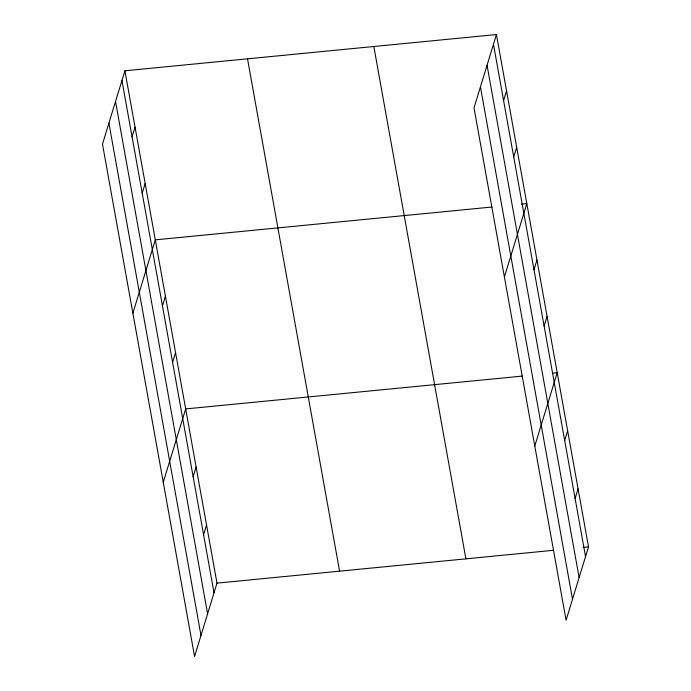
<?xml version="1.0" encoding="UTF-8"?>
<svg xmlns="http://www.w3.org/2000/svg" width="691" height="691" viewBox="0 0 691 691"><rect width="100%" height="100%" fill="white"/><g stroke="black" fill="none" stroke-linecap="round" stroke-linejoin="round"><path stroke-width="1.04" d="M124.916 70.784L102.493 144.108L194.568 656.45L216.983 583.126L124.916 70.784L496.432 34.55L588.507 546.892L566.084 620.216L474.017 107.874L496.432 34.55M132.076 136.844L135.039 127.144M142.199 193.204L145.17 183.495M132.879 313.187L155.294 239.855L491.94 207.024M162.454 305.914L165.425 296.214M172.586 362.274L175.549 352.574M163.257 482.258L185.68 408.925L522.327 376.094M193.152 476.695L196.114 466.995M203.586 534.765L206.549 525.056M503.592 100.61L506.563 90.91M513.724 156.969L516.687 147.261M504.404 276.953L526.818 203.62L521.532 204.139M533.979 269.68L536.95 259.98M544.111 326.04L547.073 316.34M534.782 446.023L557.205 372.691L552.973 373.105M564.668 440.461L567.639 430.761M575.102 498.531L578.073 488.822M216.983 583.126L553.629 550.286M583.221 547.402L588.507 546.892M493.469 44.25L585.536 556.592M487.051 65.248L579.118 577.59M480.435 86.885L572.502 599.218M373.831 46.504L465.907 558.846M247.516 58.83L339.583 571.163M121.944 80.484L214.02 592.826M115.527 101.482L207.594 613.824M108.91 123.119L200.986 635.452"/></g></svg>
